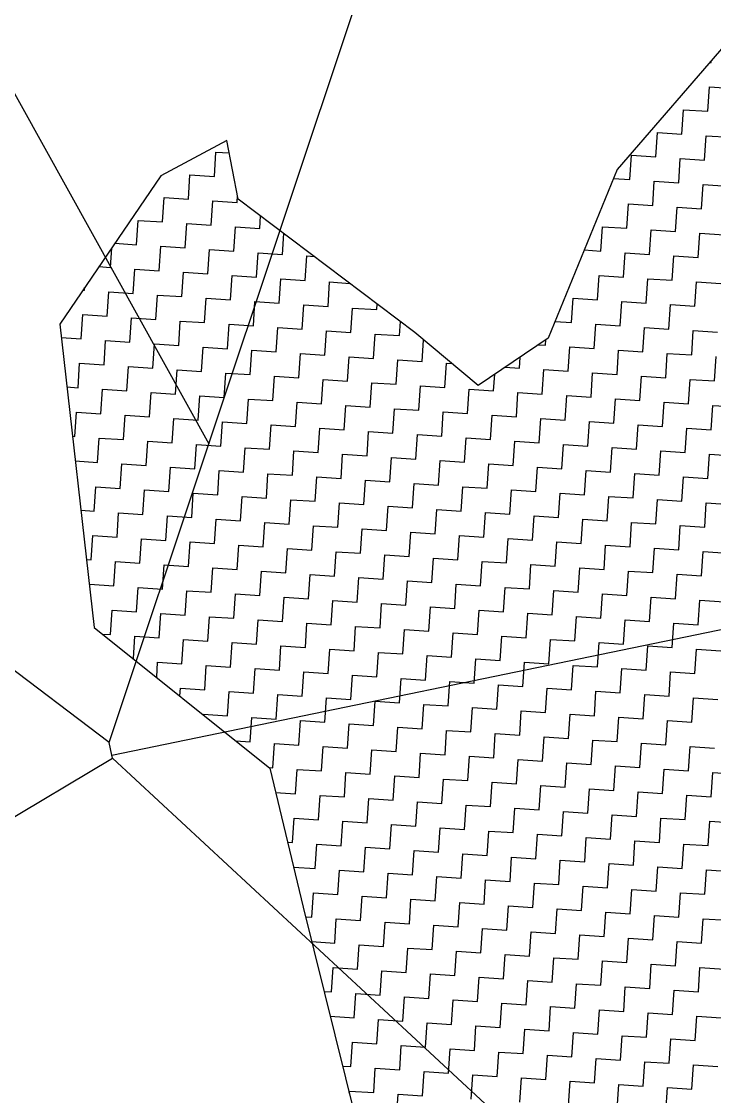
# Model space of a CAD drawing. Header units: metres. Extents: x 286068 to 287358, y 2005630 to 2007098.
# Drawn here: x 286857.2 to 286949.5, y 2006240.5 to 2006383.6 of the extents above; entities that cross this region are included whole.
import ezdxf

# ---------------------------------------------------------------- set-up
doc = ezdxf.new("R2010")
doc.units = ezdxf.units.M
doc.layers.add('POLY_HATCH', color=12, linetype='Continuous')
doc.layers.add('POLY_PARCEL', color=6, linetype='Continuous')

msp = doc.modelspace()

# ---------------------------------------------------------------- linework, layer by layer
at = {"layer": 'POLY_HATCH'}
for p, q in [((286951.58, 2006381.27), (286936.53, 2006363.85)), ((286884.58, 2006367.71), (286875.78, 2006363.03)), ((286886.09, 2006359.92), (286884.58, 2006367.71)), ((286875.78, 2006363.03), (286862.32, 2006343.3)), ((286936.53, 2006363.85), (286927.35, 2006341.41)), ((286909.6, 2006342.18), (286886.09, 2006359.92)), ((286862.32, 2006343.3), (286866.93, 2006302.95)), ((286918.03, 2006335.15), (286909.6, 2006342.18)), ((286927.35, 2006341.41), (286918.03, 2006335.15)), ((286866.93, 2006302.95), (286890.28, 2006284.24)), ((286890.28, 2006284.24), (286894.72, 2006265.75)), ((286894.72, 2006265.75), (286904.3, 2006227.1))]:
    msp.add_line(p, q, dxfattribs=at)
at = {"layer": 'POLY_HATCH', "linetype": 'Continuous'}
for p, q in [((286948.84, 2006378.1), (286949.03, 2006378.09)), ((286949.03, 2006378.09), (286949.05, 2006378.34)), ((286948.6, 2006371.61), (286948.82, 2006374.85)), ((286948.82, 2006374.85), (286952.06, 2006374.63)), ((286945.15, 2006368.58), (286945.36, 2006371.82)), ((286945.36, 2006371.82), (286948.6, 2006371.61)), ((286941.69, 2006365.55), (286941.9, 2006368.79)), ((286941.9, 2006368.79), (286945.15, 2006368.58)), ((286948.17, 2006365.12), (286948.39, 2006368.36)), ((286948.39, 2006368.36), (286951.63, 2006368.15)), ((286882.91, 2006362.94), (286883.12, 2006366.18)), ((286883.12, 2006366.18), (286884.9, 2006366.07)), ((286938.23, 2006362.53), (286938.45, 2006365.77)), ((286938.45, 2006365.77), (286941.69, 2006365.55)), ((286944.72, 2006362.09), (286944.93, 2006365.34)), ((286944.93, 2006365.34), (286948.17, 2006365.12)), ((286876.41, 2006363.37), (286876.42, 2006363.37)), ((286876.42, 2006363.37), (286876.42, 2006363.38)), ((286879.45, 2006359.92), (286879.66, 2006363.16)), ((286879.66, 2006363.16), (286882.91, 2006362.94)), ((286936.05, 2006362.67), (286938.23, 2006362.53)), ((286941.26, 2006359.07), (286941.47, 2006362.31)), ((286941.47, 2006362.31), (286944.72, 2006362.09)), ((286947.74, 2006358.64), (286947.96, 2006361.88)), ((286947.96, 2006361.88), (286951.2, 2006361.66)), ((286875.99, 2006356.89), (286876.21, 2006360.13)), ((286876.21, 2006360.13), (286879.45, 2006359.92)), ((286885.93, 2006359.48), (286885.99, 2006360.42)), ((286882.47, 2006356.46), (286882.69, 2006359.7)), ((286882.69, 2006359.7), (286885.93, 2006359.48)), ((286934.75, 2006359.5), (286934.77, 2006359.5)), ((286934.77, 2006359.5), (286934.78, 2006359.57)), ((286937.8, 2006356.04), (286938.02, 2006359.28)), ((286938.02, 2006359.28), (286941.26, 2006359.07)), ((286944.28, 2006355.61), (286944.5, 2006358.85)), ((286944.5, 2006358.85), (286947.74, 2006358.64)), ((286872.53, 2006353.86), (286872.75, 2006357.1)), ((286872.75, 2006357.1), (286875.99, 2006356.89)), ((286888.96, 2006356.03), (286889.07, 2006357.68)), ((286879.02, 2006353.43), (286879.23, 2006356.67)), ((286879.23, 2006356.67), (286882.47, 2006356.46)), ((286885.5, 2006353), (286885.72, 2006356.24)), ((286885.72, 2006356.24), (286888.96, 2006356.03)), ((286934.34, 2006353.01), (286934.56, 2006356.26)), ((286934.56, 2006356.26), (286937.8, 2006356.04)), ((286940.83, 2006352.58), (286941.04, 2006355.83)), ((286941.04, 2006355.83), (286944.28, 2006355.61)), ((286891.99, 2006352.57), (286892.17, 2006355.34)), ((286947.31, 2006352.15), (286947.53, 2006355.4)), ((286947.53, 2006355.4), (286950.77, 2006355.18)), ((286869.08, 2006350.84), (286869.25, 2006353.46)), ((286869.65, 2006354.05), (286872.53, 2006353.86)), ((286875.56, 2006350.4), (286875.78, 2006353.65)), ((286875.78, 2006353.65), (286879.02, 2006353.43)), ((286882.04, 2006349.97), (286882.26, 2006353.22)), ((286882.26, 2006353.22), (286885.5, 2006353)), ((286932.16, 2006353.16), (286934.34, 2006353.01)), ((286937.37, 2006349.56), (286937.59, 2006352.8)), ((286937.59, 2006352.8), (286940.83, 2006352.58)), ((286888.53, 2006349.54), (286888.74, 2006352.79)), ((286888.74, 2006352.79), (286891.99, 2006352.57)), ((286895.01, 2006349.11), (286895.23, 2006352.36)), ((286895.23, 2006352.36), (286896.2, 2006352.29)), ((286943.85, 2006349.13), (286944.07, 2006352.37)), ((286944.07, 2006352.37), (286947.31, 2006352.15)), ((286867.53, 2006350.94), (286869.08, 2006350.84)), ((286872.1, 2006347.38), (286872.32, 2006350.62)), ((286872.32, 2006350.62), (286875.56, 2006350.4)), ((286878.59, 2006346.95), (286878.8, 2006350.19)), ((286878.8, 2006350.19), (286882.04, 2006349.97)), ((286930.86, 2006349.99), (286930.89, 2006349.99)), ((286930.89, 2006349.99), (286930.89, 2006350.07)), ((286885.07, 2006346.52), (286885.29, 2006349.76)), ((286885.29, 2006349.76), (286888.53, 2006349.54)), ((286891.55, 2006346.09), (286891.77, 2006349.33)), ((286891.77, 2006349.33), (286895.01, 2006349.11)), ((286898.04, 2006345.66), (286898.25, 2006348.9)), ((286898.25, 2006348.9), (286900.94, 2006348.72)), ((286933.91, 2006346.53), (286934.13, 2006349.77)), ((286934.13, 2006349.77), (286937.37, 2006349.56)), ((286940.4, 2006346.1), (286940.61, 2006349.34)), ((286940.61, 2006349.34), (286943.85, 2006349.13)), ((286946.88, 2006345.67), (286947.1, 2006348.91)), ((286947.1, 2006348.91), (286950.34, 2006348.7)), ((286865.41, 2006347.82), (286865.62, 2006347.81)), ((286865.62, 2006347.81), (286865.64, 2006348.17)), ((286868.65, 2006344.35), (286868.86, 2006347.59)), ((286868.86, 2006347.59), (286872.1, 2006347.38)), ((286875.13, 2006343.92), (286875.35, 2006347.16)), ((286875.35, 2006347.16), (286878.59, 2006346.95)), ((286881.61, 2006343.49), (286881.83, 2006346.73)), ((286881.83, 2006346.73), (286885.07, 2006346.52)), ((286888.1, 2006343.06), (286888.31, 2006346.3)), ((286888.31, 2006346.3), (286891.55, 2006346.09)), ((286894.58, 2006342.63), (286894.8, 2006345.87)), ((286894.8, 2006345.87), (286898.04, 2006345.66)), ((286904.52, 2006345.23), (286904.57, 2006345.98)), ((286930.46, 2006343.5), (286930.67, 2006346.75)), ((286930.67, 2006346.75), (286933.91, 2006346.53)), ((286936.94, 2006343.07), (286937.16, 2006346.32)), ((286937.16, 2006346.32), (286940.4, 2006346.1)), ((286943.42, 2006342.64), (286943.64, 2006345.89)), ((286943.64, 2006345.89), (286946.88, 2006345.67)), ((286865.19, 2006341.33), (286865.4, 2006344.57)), ((286865.4, 2006344.57), (286868.65, 2006344.35)), ((286901.06, 2006342.2), (286901.28, 2006345.44)), ((286901.28, 2006345.44), (286904.52, 2006345.23)), ((286871.67, 2006340.89), (286871.89, 2006344.14)), ((286871.89, 2006344.14), (286875.13, 2006343.92)), ((286878.16, 2006340.46), (286878.37, 2006343.71)), ((286878.37, 2006343.71), (286881.61, 2006343.49)), ((286884.64, 2006340.03), (286884.86, 2006343.28)), ((286884.86, 2006343.28), (286888.1, 2006343.06)), ((286891.12, 2006339.6), (286891.34, 2006342.85)), ((286891.34, 2006342.85), (286894.58, 2006342.63)), ((286907.55, 2006341.77), (286907.67, 2006343.64)), ((286928.27, 2006343.65), (286930.46, 2006343.5)), ((286933.48, 2006340.05), (286933.7, 2006343.29)), ((286933.7, 2006343.29), (286936.94, 2006343.07)), ((286939.97, 2006339.62), (286940.18, 2006342.86)), ((286940.18, 2006342.86), (286943.42, 2006342.64)), ((286862.53, 2006341.5), (286865.19, 2006341.33)), ((286897.61, 2006339.17), (286897.82, 2006342.41)), ((286897.82, 2006342.41), (286901.06, 2006342.2)), ((286904.09, 2006338.74), (286904.31, 2006341.98)), ((286904.31, 2006341.98), (286907.55, 2006341.77)), ((286946.45, 2006339.19), (286946.67, 2006342.43)), ((286946.67, 2006342.43), (286949.91, 2006342.21)), ((286868.22, 2006337.87), (286868.43, 2006341.11)), ((286868.43, 2006341.11), (286871.67, 2006340.89)), ((286874.7, 2006337.44), (286874.92, 2006340.68)), ((286874.92, 2006340.68), (286878.16, 2006340.46)), ((286881.18, 2006337.01), (286881.4, 2006340.25)), ((286881.4, 2006340.25), (286884.64, 2006340.03)), ((286910.58, 2006338.31), (286910.77, 2006341.21)), ((286926.06, 2006340.54), (286927, 2006340.48)), ((286927, 2006340.48), (286927.05, 2006341.21)), ((286930.03, 2006337.02), (286930.24, 2006340.26)), ((286930.24, 2006340.26), (286933.48, 2006340.05)), ((286887.67, 2006336.58), (286887.88, 2006339.82)), ((286887.88, 2006339.82), (286891.12, 2006339.6)), ((286894.15, 2006336.15), (286894.37, 2006339.39)), ((286894.37, 2006339.39), (286897.61, 2006339.17)), ((286900.63, 2006335.72), (286900.85, 2006338.96)), ((286900.85, 2006338.96), (286904.09, 2006338.74)), ((286907.12, 2006335.29), (286907.33, 2006338.53)), ((286907.33, 2006338.53), (286910.58, 2006338.31)), ((286923.54, 2006337.45), (286923.64, 2006338.92)), ((286936.51, 2006336.59), (286936.73, 2006339.83)), ((286936.73, 2006339.83), (286939.97, 2006339.62)), ((286942.99, 2006336.16), (286943.21, 2006339.4)), ((286943.21, 2006339.4), (286946.45, 2006339.19)), ((286949.48, 2006335.73), (286949.69, 2006338.97)), ((286864.76, 2006334.84), (286864.97, 2006338.08)), ((286864.97, 2006338.08), (286868.22, 2006337.87)), ((286871.24, 2006334.41), (286871.46, 2006337.65)), ((286871.46, 2006337.65), (286874.7, 2006337.44)), ((286877.73, 2006333.98), (286877.94, 2006337.22)), ((286877.94, 2006337.22), (286881.18, 2006337.01)), ((286913.6, 2006334.86), (286913.82, 2006338.1)), ((286913.82, 2006338.1), (286914.56, 2006338.05)), ((286921.64, 2006337.58), (286923.54, 2006337.45)), ((286926.57, 2006333.99), (286926.78, 2006337.24)), ((286926.78, 2006337.24), (286930.03, 2006337.02)), ((286884.21, 2006333.55), (286884.43, 2006336.79)), ((286884.43, 2006336.79), (286887.67, 2006336.58)), ((286890.69, 2006333.12), (286890.91, 2006336.36)), ((286890.91, 2006336.36), (286894.15, 2006336.15)), ((286897.18, 2006332.69), (286897.39, 2006335.93)), ((286897.39, 2006335.93), (286900.63, 2006335.72)), ((286920.09, 2006334.42), (286920.23, 2006336.63)), ((286933.05, 2006333.56), (286933.27, 2006336.81)), ((286933.27, 2006336.81), (286936.51, 2006336.59)), ((286939.54, 2006333.13), (286939.75, 2006336.38)), ((286939.75, 2006336.38), (286942.99, 2006336.16)), ((286946.02, 2006332.7), (286946.24, 2006335.94)), ((286946.24, 2006335.94), (286949.48, 2006335.73)), ((286863.28, 2006334.94), (286864.76, 2006334.84)), ((286867.79, 2006331.38), (286868, 2006334.63)), ((286868, 2006334.63), (286871.24, 2006334.41)), ((286903.66, 2006332.26), (286903.88, 2006335.5)), ((286903.88, 2006335.5), (286907.12, 2006335.29)), ((286910.14, 2006331.83), (286910.36, 2006335.07)), ((286910.36, 2006335.07), (286913.6, 2006334.86)), ((286916.63, 2006331.4), (286916.84, 2006334.64)), ((286916.84, 2006334.64), (286920.09, 2006334.42)), ((286923.11, 2006330.97), (286923.33, 2006334.21)), ((286923.33, 2006334.21), (286926.57, 2006333.99)), ((286874.27, 2006330.95), (286874.48, 2006334.2)), ((286874.48, 2006334.2), (286877.73, 2006333.98)), ((286880.75, 2006330.52), (286880.97, 2006333.77)), ((286880.97, 2006333.77), (286884.21, 2006333.55)), ((286887.24, 2006330.09), (286887.45, 2006333.33)), ((286887.45, 2006333.33), (286890.69, 2006333.12)), ((286893.72, 2006329.66), (286893.94, 2006332.9)), ((286893.94, 2006332.9), (286897.18, 2006332.69)), ((286929.6, 2006330.54), (286929.81, 2006333.78)), ((286929.81, 2006333.78), (286933.05, 2006333.56)), ((286936.08, 2006330.11), (286936.29, 2006333.35)), ((286936.29, 2006333.35), (286939.54, 2006333.13)), ((286942.56, 2006329.68), (286942.78, 2006332.92)), ((286942.78, 2006332.92), (286946.02, 2006332.7)), ((286864.33, 2006328.36), (286864.54, 2006331.6)), ((286864.54, 2006331.6), (286867.79, 2006331.38)), ((286900.2, 2006329.23), (286900.42, 2006332.47)), ((286900.42, 2006332.47), (286903.66, 2006332.26)), ((286906.69, 2006328.8), (286906.9, 2006332.04)), ((286906.9, 2006332.04), (286910.14, 2006331.83)), ((286913.17, 2006328.37), (286913.39, 2006331.61)), ((286913.39, 2006331.61), (286916.63, 2006331.4)), ((286949.05, 2006329.25), (286949.26, 2006332.49)), ((286949.26, 2006332.49), (286952.5, 2006332.27)), ((286870.81, 2006327.93), (286871.03, 2006331.17)), ((286871.03, 2006331.17), (286874.27, 2006330.95)), ((286877.3, 2006327.5), (286877.51, 2006330.74)), ((286877.51, 2006330.74), (286880.75, 2006330.52)), ((286883.78, 2006327.07), (286883.99, 2006330.31)), ((286883.99, 2006330.31), (286887.24, 2006330.09)), ((286919.66, 2006327.94), (286919.87, 2006331.18)), ((286919.87, 2006331.18), (286923.11, 2006330.97)), ((286926.14, 2006327.51), (286926.35, 2006330.75)), ((286926.35, 2006330.75), (286929.6, 2006330.54)), ((286932.62, 2006327.08), (286932.84, 2006330.32)), ((286932.84, 2006330.32), (286936.08, 2006330.11)), ((286890.26, 2006326.64), (286890.48, 2006329.88)), ((286890.48, 2006329.88), (286893.72, 2006329.66)), ((286896.75, 2006326.21), (286896.96, 2006329.45)), ((286896.96, 2006329.45), (286900.2, 2006329.23)), ((286903.23, 2006325.78), (286903.45, 2006329.02)), ((286903.45, 2006329.02), (286906.69, 2006328.8)), ((286909.71, 2006325.34), (286909.93, 2006328.59)), ((286909.93, 2006328.59), (286913.17, 2006328.37)), ((286939.11, 2006326.65), (286939.32, 2006329.89)), ((286939.32, 2006329.89), (286942.56, 2006329.68)), ((286945.59, 2006326.22), (286945.8, 2006329.46)), ((286945.8, 2006329.46), (286949.05, 2006329.25)), ((286864.03, 2006328.38), (286864.33, 2006328.36)), ((286867.36, 2006324.9), (286867.57, 2006328.14)), ((286867.57, 2006328.14), (286870.81, 2006327.93)), ((286873.84, 2006324.47), (286874.05, 2006327.71)), ((286874.05, 2006327.71), (286877.3, 2006327.5)), ((286880.32, 2006324.04), (286880.54, 2006327.28)), ((286880.54, 2006327.28), (286883.78, 2006327.07)), ((286916.2, 2006324.91), (286916.41, 2006328.16)), ((286916.41, 2006328.16), (286919.66, 2006327.94)), ((286922.68, 2006324.48), (286922.9, 2006327.73)), ((286922.9, 2006327.73), (286926.14, 2006327.51)), ((286929.17, 2006324.05), (286929.38, 2006327.3)), ((286929.38, 2006327.3), (286932.62, 2006327.08)), ((286886.81, 2006323.61), (286887.02, 2006326.85)), ((286887.02, 2006326.85), (286890.26, 2006326.64)), ((286893.29, 2006323.18), (286893.51, 2006326.42)), ((286893.51, 2006326.42), (286896.75, 2006326.21)), ((286899.77, 2006322.75), (286899.99, 2006325.99)), ((286899.99, 2006325.99), (286903.23, 2006325.78)), ((286935.65, 2006323.62), (286935.86, 2006326.87)), ((286935.86, 2006326.87), (286939.11, 2006326.65)), ((286942.13, 2006323.19), (286942.35, 2006326.43)), ((286942.35, 2006326.43), (286945.59, 2006326.22)), ((286948.62, 2006322.76), (286948.83, 2006326)), ((286948.83, 2006326), (286952.07, 2006325.79)), ((286864.4, 2006325.1), (286867.36, 2006324.9)), ((286870.38, 2006321.44), (286870.6, 2006324.69)), ((286870.6, 2006324.69), (286873.84, 2006324.47)), ((286876.87, 2006321.01), (286877.08, 2006324.26)), ((286877.08, 2006324.26), (286880.32, 2006324.04)), ((286906.26, 2006322.32), (286906.47, 2006325.56)), ((286906.47, 2006325.56), (286909.71, 2006325.34)), ((286912.74, 2006321.89), (286912.96, 2006325.13)), ((286912.96, 2006325.13), (286916.2, 2006324.91)), ((286919.22, 2006321.46), (286919.44, 2006324.7)), ((286919.44, 2006324.7), (286922.68, 2006324.48)), ((286925.71, 2006321.03), (286925.92, 2006324.27)), ((286925.92, 2006324.27), (286929.17, 2006324.05)), ((286883.35, 2006320.58), (286883.56, 2006323.82)), ((286883.56, 2006323.82), (286886.81, 2006323.61)), ((286889.83, 2006320.15), (286890.05, 2006323.39)), ((286890.05, 2006323.39), (286893.29, 2006323.18)), ((286896.32, 2006319.72), (286896.53, 2006322.96)), ((286896.53, 2006322.96), (286899.77, 2006322.75)), ((286932.19, 2006320.6), (286932.41, 2006323.84)), ((286932.41, 2006323.84), (286935.65, 2006323.62)), ((286938.68, 2006320.17), (286938.89, 2006323.41)), ((286938.89, 2006323.41), (286942.13, 2006323.19)), ((286945.16, 2006319.74), (286945.37, 2006322.98)), ((286945.37, 2006322.98), (286948.62, 2006322.76)), ((286866.93, 2006318.42), (286867.14, 2006321.66)), ((286867.14, 2006321.66), (286870.38, 2006321.44)), ((286902.8, 2006319.29), (286903.02, 2006322.53)), ((286903.02, 2006322.53), (286906.26, 2006322.32)), ((286909.28, 2006318.86), (286909.5, 2006322.1)), ((286909.5, 2006322.1), (286912.74, 2006321.89)), ((286915.77, 2006318.43), (286915.98, 2006321.67)), ((286915.98, 2006321.67), (286919.22, 2006321.46)), ((286873.41, 2006317.99), (286873.62, 2006321.23)), ((286873.62, 2006321.23), (286876.87, 2006321.01)), ((286879.89, 2006317.56), (286880.11, 2006320.8)), ((286880.11, 2006320.8), (286883.35, 2006320.58)), ((286886.38, 2006317.13), (286886.59, 2006320.37)), ((286886.59, 2006320.37), (286889.83, 2006320.15)), ((286892.86, 2006316.7), (286893.07, 2006319.94)), ((286893.07, 2006319.94), (286896.32, 2006319.72)), ((286922.25, 2006318), (286922.47, 2006321.24)), ((286922.47, 2006321.24), (286925.71, 2006321.03)), ((286928.74, 2006317.57), (286928.95, 2006320.81)), ((286928.95, 2006320.81), (286932.19, 2006320.6)), ((286935.22, 2006317.14), (286935.43, 2006320.38)), ((286935.43, 2006320.38), (286938.68, 2006320.17)), ((286941.7, 2006316.71), (286941.92, 2006319.95)), ((286941.92, 2006319.95), (286945.16, 2006319.74)), ((286865.15, 2006318.53), (286866.93, 2006318.42)), ((286899.34, 2006316.27), (286899.56, 2006319.51)), ((286899.56, 2006319.51), (286902.8, 2006319.29)), ((286905.83, 2006315.83), (286906.04, 2006319.08)), ((286906.04, 2006319.08), (286909.28, 2006318.86)), ((286912.31, 2006315.4), (286912.53, 2006318.65)), ((286912.53, 2006318.65), (286915.77, 2006318.43)), ((286948.19, 2006316.28), (286948.4, 2006319.52)), ((286948.4, 2006319.52), (286951.64, 2006319.31)), ((286869.95, 2006314.96), (286870.17, 2006318.2)), ((286870.17, 2006318.2), (286873.41, 2006317.99)), ((286876.44, 2006314.53), (286876.65, 2006317.77)), ((286876.65, 2006317.77), (286879.89, 2006317.56)), ((286882.92, 2006314.1), (286883.13, 2006317.34)), ((286883.13, 2006317.34), (286886.38, 2006317.13)), ((286918.79, 2006314.97), (286919.01, 2006318.22)), ((286919.01, 2006318.22), (286922.25, 2006318)), ((286925.28, 2006314.54), (286925.49, 2006317.79)), ((286925.49, 2006317.79), (286928.74, 2006317.57)), ((286931.76, 2006314.11), (286931.98, 2006317.35)), ((286931.98, 2006317.35), (286935.22, 2006317.14)), ((286889.4, 2006313.67), (286889.62, 2006316.91)), ((286889.62, 2006316.91), (286892.86, 2006316.7)), ((286895.89, 2006313.24), (286896.1, 2006316.48)), ((286896.1, 2006316.48), (286899.34, 2006316.27)), ((286902.37, 2006312.81), (286902.59, 2006316.05)), ((286902.59, 2006316.05), (286905.83, 2006315.83)), ((286908.85, 2006312.38), (286909.07, 2006315.62)), ((286909.07, 2006315.62), (286912.31, 2006315.4)), ((286938.25, 2006313.68), (286938.46, 2006316.92)), ((286938.46, 2006316.92), (286941.7, 2006316.71)), ((286944.73, 2006313.25), (286944.94, 2006316.49)), ((286944.94, 2006316.49), (286948.19, 2006316.28)), ((286866.49, 2006311.93), (286866.71, 2006315.18)), ((286866.71, 2006315.18), (286869.95, 2006314.96)), ((286872.98, 2006311.5), (286873.19, 2006314.74)), ((286873.19, 2006314.74), (286876.44, 2006314.53)), ((286879.46, 2006311.07), (286879.68, 2006314.31)), ((286879.68, 2006314.31), (286882.92, 2006314.1)), ((286915.34, 2006311.95), (286915.55, 2006315.19)), ((286915.55, 2006315.19), (286918.79, 2006314.97)), ((286921.82, 2006311.52), (286922.04, 2006314.76)), ((286922.04, 2006314.76), (286925.28, 2006314.54)), ((286928.3, 2006311.09), (286928.52, 2006314.33)), ((286928.52, 2006314.33), (286931.76, 2006314.11)), ((286885.95, 2006310.64), (286886.16, 2006313.88)), ((286886.16, 2006313.88), (286889.4, 2006313.67)), ((286892.43, 2006310.21), (286892.64, 2006313.45)), ((286892.64, 2006313.45), (286895.89, 2006313.24)), ((286898.91, 2006309.78), (286899.13, 2006313.02)), ((286899.13, 2006313.02), (286902.37, 2006312.81)), ((286934.79, 2006310.66), (286935, 2006313.9)), ((286935, 2006313.9), (286938.25, 2006313.68)), ((286941.27, 2006310.23), (286941.49, 2006313.47)), ((286941.49, 2006313.47), (286944.73, 2006313.25)), ((286947.76, 2006309.8), (286947.97, 2006313.04)), ((286947.97, 2006313.04), (286951.21, 2006312.82)), ((286865.9, 2006311.97), (286866.49, 2006311.93)), ((286869.52, 2006308.48), (286869.74, 2006311.72)), ((286869.74, 2006311.72), (286872.98, 2006311.5)), ((286905.4, 2006309.35), (286905.61, 2006312.59)), ((286905.61, 2006312.59), (286908.85, 2006312.38)), ((286911.88, 2006308.92), (286912.1, 2006312.16)), ((286912.1, 2006312.16), (286915.34, 2006311.95)), ((286918.36, 2006308.49), (286918.58, 2006311.73)), ((286918.58, 2006311.73), (286921.82, 2006311.52)), ((286876, 2006308.05), (286876.22, 2006311.29)), ((286876.22, 2006311.29), (286879.46, 2006311.07)), ((286882.49, 2006307.62), (286882.7, 2006310.86)), ((286882.7, 2006310.86), (286885.95, 2006310.64)), ((286888.97, 2006307.19), (286889.19, 2006310.43)), ((286889.19, 2006310.43), (286892.43, 2006310.21)), ((286895.46, 2006306.75), (286895.67, 2006310)), ((286895.67, 2006310), (286898.91, 2006309.78)), ((286924.85, 2006308.06), (286925.06, 2006311.3)), ((286925.06, 2006311.3), (286928.3, 2006311.09)), ((286931.33, 2006307.63), (286931.55, 2006310.87)), ((286931.55, 2006310.87), (286934.79, 2006310.66)), ((286937.81, 2006307.2), (286938.03, 2006310.44)), ((286938.03, 2006310.44), (286941.27, 2006310.23)), ((286944.3, 2006306.77), (286944.51, 2006310.01)), ((286944.51, 2006310.01), (286947.76, 2006309.8)), ((286866.28, 2006308.69), (286869.52, 2006308.48)), ((286866.28, 2006308.67), (286866.28, 2006308.69)), ((286901.94, 2006306.32), (286902.15, 2006309.57)), ((286902.15, 2006309.57), (286905.4, 2006309.35)), ((286908.42, 2006305.89), (286908.64, 2006309.14)), ((286908.64, 2006309.14), (286911.88, 2006308.92)), ((286914.91, 2006305.46), (286915.12, 2006308.71)), ((286915.12, 2006308.71), (286918.36, 2006308.49)), ((286872.55, 2006305.02), (286872.76, 2006308.26)), ((286872.76, 2006308.26), (286876, 2006308.05)), ((286879.03, 2006304.59), (286879.25, 2006307.83)), ((286879.25, 2006307.83), (286882.49, 2006307.62)), ((286885.52, 2006304.16), (286885.73, 2006307.4)), ((286885.73, 2006307.4), (286888.97, 2006307.19)), ((286921.39, 2006305.03), (286921.61, 2006308.27)), ((286921.61, 2006308.27), (286924.85, 2006308.06)), ((286927.87, 2006304.6), (286928.09, 2006307.84)), ((286928.09, 2006307.84), (286931.33, 2006307.63)), ((286934.36, 2006304.17), (286934.57, 2006307.41)), ((286934.57, 2006307.41), (286937.81, 2006307.2)), ((286892, 2006303.73), (286892.21, 2006306.97)), ((286892.21, 2006306.97), (286895.46, 2006306.75)), ((286898.48, 2006303.3), (286898.7, 2006306.54)), ((286898.7, 2006306.54), (286901.94, 2006306.32)), ((286904.97, 2006302.87), (286905.18, 2006306.11)), ((286905.18, 2006306.11), (286908.42, 2006305.89)), ((286911.45, 2006302.44), (286911.67, 2006305.68)), ((286911.67, 2006305.68), (286914.91, 2006305.46)), ((286940.84, 2006303.74), (286941.06, 2006306.98)), ((286941.06, 2006306.98), (286944.3, 2006306.77)), ((286947.33, 2006303.31), (286947.54, 2006306.55)), ((286947.54, 2006306.55), (286950.78, 2006306.34)), ((286869.09, 2006301.99), (286869.31, 2006305.23)), ((286869.31, 2006305.23), (286872.55, 2006305.02)), ((286875.57, 2006301.56), (286875.79, 2006304.8)), ((286875.79, 2006304.8), (286879.03, 2006304.59)), ((286882.06, 2006301.13), (286882.27, 2006304.37)), ((286882.27, 2006304.37), (286885.52, 2006304.16)), ((286917.93, 2006302.01), (286918.15, 2006305.25)), ((286918.15, 2006305.25), (286921.39, 2006305.03)), ((286924.42, 2006301.58), (286924.63, 2006304.82)), ((286924.63, 2006304.82), (286927.87, 2006304.6)), ((286930.9, 2006301.15), (286931.12, 2006304.39)), ((286931.12, 2006304.39), (286934.36, 2006304.17)), ((286888.54, 2006300.7), (286888.76, 2006303.94)), ((286888.76, 2006303.94), (286892, 2006303.73)), ((286895.03, 2006300.27), (286895.24, 2006303.51)), ((286895.24, 2006303.51), (286898.48, 2006303.3)), ((286901.51, 2006299.84), (286901.72, 2006303.08)), ((286901.72, 2006303.08), (286904.97, 2006302.87)), ((286937.38, 2006300.72), (286937.6, 2006303.96)), ((286937.6, 2006303.96), (286940.84, 2006303.74)), ((286943.87, 2006300.28), (286944.08, 2006303.53)), ((286944.08, 2006303.53), (286947.33, 2006303.31)), ((286868.05, 2006302.06), (286869.09, 2006301.99)), ((286872.13, 2006298.79), (286872.33, 2006301.78)), ((286872.33, 2006301.78), (286875.57, 2006301.56)), ((286878.6, 2006298.11), (286878.82, 2006301.35)), ((286878.82, 2006301.35), (286882.06, 2006301.13)), ((286907.99, 2006299.41), (286908.21, 2006302.65)), ((286908.21, 2006302.65), (286911.45, 2006302.44)), ((286914.48, 2006298.98), (286914.69, 2006302.22)), ((286914.69, 2006302.22), (286917.93, 2006302.01)), ((286920.96, 2006298.55), (286921.18, 2006301.79)), ((286921.18, 2006301.79), (286924.42, 2006301.58)), ((286927.44, 2006298.12), (286927.66, 2006301.36)), ((286927.66, 2006301.36), (286930.9, 2006301.15)), ((286885.08, 2006297.67), (286885.3, 2006300.92)), ((286885.3, 2006300.92), (286888.54, 2006300.7)), ((286891.57, 2006297.24), (286891.78, 2006300.49)), ((286891.78, 2006300.49), (286895.03, 2006300.27)), ((286898.05, 2006296.81), (286898.27, 2006300.06)), ((286898.27, 2006300.06), (286901.51, 2006299.84)), ((286933.93, 2006297.69), (286934.14, 2006300.93)), ((286934.14, 2006300.93), (286937.38, 2006300.72)), ((286940.41, 2006297.26), (286940.63, 2006300.5)), ((286940.63, 2006300.5), (286943.87, 2006300.28)), ((286946.89, 2006296.83), (286947.11, 2006300.07)), ((286947.11, 2006300.07), (286950.35, 2006299.85)), ((286904.54, 2006296.38), (286904.75, 2006299.63)), ((286904.75, 2006299.63), (286907.99, 2006299.41)), ((286911.02, 2006295.95), (286911.23, 2006299.2)), ((286911.23, 2006299.2), (286914.48, 2006298.98)), ((286917.5, 2006295.52), (286917.72, 2006298.76)), ((286917.72, 2006298.76), (286920.96, 2006298.55)), ((286875.23, 2006296.31), (286875.36, 2006298.32)), ((286875.36, 2006298.32), (286878.6, 2006298.11)), ((286881.63, 2006294.65), (286881.84, 2006297.89)), ((286881.84, 2006297.89), (286885.08, 2006297.67)), ((286888.11, 2006294.22), (286888.33, 2006297.46)), ((286888.33, 2006297.46), (286891.57, 2006297.24)), ((286894.6, 2006293.79), (286894.81, 2006297.03)), ((286894.81, 2006297.03), (286898.05, 2006296.81)), ((286923.99, 2006295.09), (286924.2, 2006298.33)), ((286924.2, 2006298.33), (286927.44, 2006298.12)), ((286930.47, 2006294.66), (286930.69, 2006297.9)), ((286930.69, 2006297.9), (286933.93, 2006297.69)), ((286936.95, 2006294.23), (286937.17, 2006297.47)), ((286937.17, 2006297.47), (286940.41, 2006297.26)), ((286943.44, 2006293.8), (286943.65, 2006297.04)), ((286943.65, 2006297.04), (286946.89, 2006296.83)), ((286901.08, 2006293.36), (286901.29, 2006296.6)), ((286901.29, 2006296.6), (286904.54, 2006296.38)), ((286907.56, 2006292.93), (286907.78, 2006296.17)), ((286907.78, 2006296.17), (286911.02, 2006295.95)), ((286914.05, 2006292.5), (286914.26, 2006295.74)), ((286914.26, 2006295.74), (286917.5, 2006295.52)), ((286878.32, 2006293.83), (286878.39, 2006294.86)), ((286878.39, 2006294.86), (286881.63, 2006294.65)), ((286884.65, 2006291.19), (286884.87, 2006294.43)), ((286884.87, 2006294.43), (286888.11, 2006294.22)), ((286920.53, 2006292.07), (286920.74, 2006295.31)), ((286920.74, 2006295.31), (286923.99, 2006295.09)), ((286927.01, 2006291.64), (286927.23, 2006294.88)), ((286927.23, 2006294.88), (286930.47, 2006294.66)), ((286933.5, 2006291.2), (286933.71, 2006294.45)), ((286933.71, 2006294.45), (286936.95, 2006294.23)), ((286891.14, 2006290.76), (286891.35, 2006294)), ((286891.35, 2006294), (286894.6, 2006293.79)), ((286897.62, 2006290.33), (286897.84, 2006293.57)), ((286897.84, 2006293.57), (286901.08, 2006293.36)), ((286904.11, 2006289.9), (286904.32, 2006293.14)), ((286904.32, 2006293.14), (286907.56, 2006292.93)), ((286939.98, 2006290.77), (286940.2, 2006294.02)), ((286940.2, 2006294.02), (286943.44, 2006293.8)), ((286946.46, 2006290.34), (286946.68, 2006293.59)), ((286946.68, 2006293.59), (286949.92, 2006293.37)), ((286881.41, 2006291.41), (286884.65, 2006291.19)), ((286881.41, 2006291.35), (286881.41, 2006291.41)), ((286910.59, 2006289.47), (286910.8, 2006292.71)), ((286910.8, 2006292.71), (286914.05, 2006292.5)), ((286917.07, 2006289.04), (286917.29, 2006292.28)), ((286917.29, 2006292.28), (286920.53, 2006292.07)), ((286923.56, 2006288.61), (286923.77, 2006291.85)), ((286923.77, 2006291.85), (286927.01, 2006291.64)), ((286930.04, 2006288.18), (286930.26, 2006291.42)), ((286930.26, 2006291.42), (286933.5, 2006291.2)), ((286887.68, 2006287.73), (286887.9, 2006290.98)), ((286887.9, 2006290.98), (286891.14, 2006290.76)), ((286894.16, 2006287.3), (286894.38, 2006290.55)), ((286894.38, 2006290.55), (286897.62, 2006290.33)), ((286900.65, 2006286.87), (286900.86, 2006290.12)), ((286900.86, 2006290.12), (286904.11, 2006289.9)), ((286936.52, 2006287.75), (286936.74, 2006290.99)), ((286936.74, 2006290.99), (286939.98, 2006290.77)), ((286943.01, 2006287.32), (286943.22, 2006290.56)), ((286943.22, 2006290.56), (286946.46, 2006290.34)), ((286907.13, 2006286.44), (286907.35, 2006289.68)), ((286907.35, 2006289.68), (286910.59, 2006289.47)), ((286913.62, 2006286.01), (286913.83, 2006289.25)), ((286913.83, 2006289.25), (286917.07, 2006289.04)), ((286920.1, 2006285.58), (286920.31, 2006288.82)), ((286920.31, 2006288.82), (286923.56, 2006288.61)), ((286885.77, 2006287.86), (286887.68, 2006287.73)), ((286890.71, 2006284.28), (286890.92, 2006287.52)), ((286890.92, 2006287.52), (286894.16, 2006287.3)), ((286897.19, 2006283.85), (286897.41, 2006287.09)), ((286897.41, 2006287.09), (286900.65, 2006286.87)), ((286926.58, 2006285.15), (286926.8, 2006288.39)), ((286926.8, 2006288.39), (286930.04, 2006288.18)), ((286933.07, 2006284.72), (286933.28, 2006287.96)), ((286933.28, 2006287.96), (286936.52, 2006287.75)), ((286939.55, 2006284.29), (286939.77, 2006287.53)), ((286939.77, 2006287.53), (286943.01, 2006287.32)), ((286946.03, 2006283.86), (286946.25, 2006287.1)), ((286946.25, 2006287.1), (286949.49, 2006286.89)), ((286903.67, 2006283.42), (286903.89, 2006286.66)), ((286903.89, 2006286.66), (286907.13, 2006286.44)), ((286910.16, 2006282.99), (286910.37, 2006286.23)), ((286910.37, 2006286.23), (286913.62, 2006286.01)), ((286916.64, 2006282.56), (286916.86, 2006285.8)), ((286916.86, 2006285.8), (286920.1, 2006285.58)), ((286890.2, 2006284.31), (286890.71, 2006284.28)), ((286923.13, 2006282.13), (286923.34, 2006285.37)), ((286923.34, 2006285.37), (286926.58, 2006285.15)), ((286929.61, 2006281.69), (286929.82, 2006284.94)), ((286929.82, 2006284.94), (286933.07, 2006284.72)), ((286936.09, 2006281.26), (286936.31, 2006284.51)), ((286936.31, 2006284.51), (286939.55, 2006284.29)), ((286893.73, 2006280.82), (286893.95, 2006284.06)), ((286893.95, 2006284.06), (286897.19, 2006283.85)), ((286900.22, 2006280.39), (286900.43, 2006283.63)), ((286900.43, 2006283.63), (286903.67, 2006283.42)), ((286906.7, 2006279.96), (286906.92, 2006283.2)), ((286906.92, 2006283.2), (286910.16, 2006282.99)), ((286913.19, 2006279.53), (286913.4, 2006282.77)), ((286913.4, 2006282.77), (286916.64, 2006282.56)), ((286942.58, 2006280.83), (286942.79, 2006284.08)), ((286942.79, 2006284.08), (286946.03, 2006283.86)), ((286949.06, 2006280.4), (286949.28, 2006283.65)), ((286949.28, 2006283.65), (286952.52, 2006283.43)), ((286919.67, 2006279.1), (286919.88, 2006282.34)), ((286919.88, 2006282.34), (286923.13, 2006282.13)), ((286926.15, 2006278.67), (286926.37, 2006281.91)), ((286926.37, 2006281.91), (286929.61, 2006281.69)), ((286932.64, 2006278.24), (286932.85, 2006281.48)), ((286932.85, 2006281.48), (286936.09, 2006281.26)), ((286891.06, 2006281), (286893.73, 2006280.82)), ((286896.76, 2006277.36), (286896.98, 2006280.6)), ((286896.98, 2006280.6), (286900.22, 2006280.39)), ((286903.24, 2006276.93), (286903.46, 2006280.17)), ((286903.46, 2006280.17), (286906.7, 2006279.96)), ((286939.12, 2006277.81), (286939.34, 2006281.05)), ((286939.34, 2006281.05), (286942.58, 2006280.83)), ((286945.6, 2006277.38), (286945.82, 2006280.62)), ((286945.82, 2006280.62), (286949.06, 2006280.4)), ((286909.73, 2006276.5), (286909.94, 2006279.74)), ((286909.94, 2006279.74), (286913.19, 2006279.53)), ((286916.21, 2006276.07), (286916.43, 2006279.31)), ((286916.43, 2006279.31), (286919.67, 2006279.1)), ((286922.7, 2006275.64), (286922.91, 2006278.88)), ((286922.91, 2006278.88), (286926.15, 2006278.67)), ((286929.18, 2006275.21), (286929.39, 2006278.45)), ((286929.39, 2006278.45), (286932.64, 2006278.24)), ((286893.3, 2006274.34), (286893.52, 2006277.58)), ((286893.52, 2006277.58), (286896.76, 2006277.36)), ((286899.79, 2006273.91), (286900, 2006277.15)), ((286900, 2006277.15), (286903.24, 2006276.93)), ((286935.66, 2006274.78), (286935.88, 2006278.02)), ((286935.88, 2006278.02), (286939.12, 2006277.81)), ((286942.15, 2006274.35), (286942.36, 2006277.59)), ((286942.36, 2006277.59), (286945.6, 2006277.38)), ((286948.63, 2006273.92), (286948.85, 2006277.16)), ((286948.85, 2006277.16), (286952.09, 2006276.95)), ((286906.27, 2006273.48), (286906.49, 2006276.72)), ((286906.49, 2006276.72), (286909.73, 2006276.5)), ((286912.75, 2006273.05), (286912.97, 2006276.29)), ((286912.97, 2006276.29), (286916.21, 2006276.07)), ((286919.24, 2006272.61), (286919.45, 2006275.86)), ((286919.45, 2006275.86), (286922.7, 2006275.64)), ((286892.65, 2006274.38), (286893.3, 2006274.34)), ((286925.72, 2006272.18), (286925.94, 2006275.43)), ((286925.94, 2006275.43), (286929.18, 2006275.21)), ((286932.21, 2006271.75), (286932.42, 2006275)), ((286932.42, 2006275), (286935.66, 2006274.78)), ((286938.69, 2006271.32), (286938.9, 2006274.57)), ((286938.9, 2006274.57), (286942.15, 2006274.35)), ((286896.33, 2006270.88), (286896.55, 2006274.12)), ((286896.55, 2006274.12), (286899.79, 2006273.91)), ((286902.81, 2006270.45), (286903.03, 2006273.69)), ((286903.03, 2006273.69), (286906.27, 2006273.48)), ((286909.3, 2006270.02), (286909.51, 2006273.26)), ((286909.51, 2006273.26), (286912.75, 2006273.05)), ((286915.78, 2006269.59), (286916, 2006272.83)), ((286916, 2006272.83), (286919.24, 2006272.61)), ((286945.17, 2006270.89), (286945.39, 2006274.13)), ((286945.39, 2006274.13), (286948.63, 2006273.92)), ((286922.27, 2006269.16), (286922.48, 2006272.4)), ((286922.48, 2006272.4), (286925.72, 2006272.18)), ((286928.75, 2006268.73), (286928.96, 2006271.97)), ((286928.96, 2006271.97), (286932.21, 2006271.75)), ((286935.23, 2006268.3), (286935.45, 2006271.54)), ((286935.45, 2006271.54), (286938.69, 2006271.32)), ((286893.44, 2006271.07), (286896.33, 2006270.88)), ((286899.36, 2006267.42), (286899.57, 2006270.66)), ((286899.57, 2006270.66), (286902.81, 2006270.45)), ((286905.84, 2006266.99), (286906.06, 2006270.23)), ((286906.06, 2006270.23), (286909.3, 2006270.02)), ((286941.72, 2006267.87), (286941.93, 2006271.11)), ((286941.93, 2006271.11), (286945.17, 2006270.89)), ((286948.2, 2006267.44), (286948.41, 2006270.68)), ((286948.41, 2006270.68), (286951.66, 2006270.46)), ((286912.32, 2006266.56), (286912.54, 2006269.8)), ((286912.54, 2006269.8), (286915.78, 2006269.59)), ((286918.81, 2006266.13), (286919.02, 2006269.37)), ((286919.02, 2006269.37), (286922.27, 2006269.16)), ((286925.29, 2006265.7), (286925.51, 2006268.94)), ((286925.51, 2006268.94), (286928.75, 2006268.73)), ((286931.78, 2006265.27), (286931.99, 2006268.51)), ((286931.99, 2006268.51), (286935.23, 2006268.3)), ((286895.9, 2006264.4), (286896.12, 2006267.64)), ((286896.12, 2006267.64), (286899.36, 2006267.42)), ((286902.38, 2006263.97), (286902.6, 2006267.21)), ((286902.6, 2006267.21), (286905.84, 2006266.99)), ((286938.26, 2006264.84), (286938.47, 2006268.08)), ((286938.47, 2006268.08), (286941.72, 2006267.87)), ((286944.74, 2006264.41), (286944.96, 2006267.65)), ((286944.96, 2006267.65), (286948.2, 2006267.44)), ((286908.87, 2006263.53), (286909.08, 2006266.78)), ((286909.08, 2006266.78), (286912.32, 2006266.56)), ((286915.35, 2006263.1), (286915.57, 2006266.35)), ((286915.57, 2006266.35), (286918.81, 2006266.13)), ((286921.83, 2006262.67), (286922.05, 2006265.92)), ((286922.05, 2006265.92), (286925.29, 2006265.7)), ((286895.04, 2006264.45), (286895.9, 2006264.4)), ((286898.93, 2006260.94), (286899.14, 2006264.18)), ((286899.14, 2006264.18), (286902.38, 2006263.97)), ((286928.32, 2006262.24), (286928.53, 2006265.49)), ((286928.53, 2006265.49), (286931.78, 2006265.27)), ((286934.8, 2006261.81), (286935.02, 2006265.06)), ((286935.02, 2006265.06), (286938.26, 2006264.84)), ((286941.29, 2006261.38), (286941.5, 2006264.62)), ((286941.5, 2006264.62), (286944.74, 2006264.41)), ((286947.77, 2006260.95), (286947.98, 2006264.19)), ((286947.98, 2006264.19), (286951.23, 2006263.98)), ((286905.41, 2006260.51), (286905.63, 2006263.75)), ((286905.63, 2006263.75), (286908.87, 2006263.53)), ((286911.89, 2006260.08), (286912.11, 2006263.32)), ((286912.11, 2006263.32), (286915.35, 2006263.1)), ((286918.38, 2006259.65), (286918.59, 2006262.89)), ((286918.59, 2006262.89), (286921.83, 2006262.67)), ((286924.86, 2006259.22), (286925.08, 2006262.46)), ((286925.08, 2006262.46), (286928.32, 2006262.24)), ((286931.34, 2006258.79), (286931.56, 2006262.03)), ((286931.56, 2006262.03), (286934.8, 2006261.81)), ((286937.83, 2006258.36), (286938.04, 2006261.6)), ((286938.04, 2006261.6), (286941.29, 2006261.38)), ((286895.86, 2006261.14), (286898.93, 2006260.94)), ((286901.95, 2006257.48), (286902.17, 2006260.72)), ((286902.17, 2006260.72), (286905.41, 2006260.51)), ((286908.44, 2006257.05), (286908.65, 2006260.29)), ((286908.65, 2006260.29), (286911.89, 2006260.08)), ((286914.92, 2006256.62), (286915.14, 2006259.86)), ((286915.14, 2006259.86), (286918.38, 2006259.65)), ((286944.31, 2006257.93), (286944.53, 2006261.17)), ((286944.53, 2006261.17), (286947.77, 2006260.95)), ((286921.4, 2006256.19), (286921.62, 2006259.43)), ((286921.62, 2006259.43), (286924.86, 2006259.22)), ((286927.89, 2006255.76), (286928.1, 2006259)), ((286928.1, 2006259), (286931.34, 2006258.79)), ((286934.37, 2006255.33), (286934.59, 2006258.57)), ((286934.59, 2006258.57), (286937.83, 2006258.36)), ((286898.5, 2006254.46), (286898.71, 2006257.7)), ((286898.71, 2006257.7), (286901.95, 2006257.48)), ((286904.98, 2006254.02), (286905.2, 2006257.27)), ((286905.2, 2006257.27), (286908.44, 2006257.05)), ((286940.86, 2006254.9), (286941.07, 2006258.14)), ((286941.07, 2006258.14), (286944.31, 2006257.93)), ((286947.34, 2006254.47), (286947.55, 2006257.71)), ((286947.55, 2006257.71), (286950.8, 2006257.5)), ((286911.46, 2006253.59), (286911.68, 2006256.84)), ((286911.68, 2006256.84), (286914.92, 2006256.62)), ((286917.95, 2006253.16), (286918.16, 2006256.41)), ((286918.16, 2006256.41), (286921.4, 2006256.19)), ((286924.43, 2006252.73), (286924.65, 2006255.98)), ((286924.65, 2006255.98), (286927.89, 2006255.76)), ((286897.5, 2006254.52), (286898.5, 2006254.46)), ((286901.52, 2006251), (286901.74, 2006254.24)), ((286901.74, 2006254.24), (286904.98, 2006254.02)), ((286930.91, 2006252.3), (286931.13, 2006255.54)), ((286931.13, 2006255.54), (286934.37, 2006255.33)), ((286937.4, 2006251.87), (286937.61, 2006255.11)), ((286937.61, 2006255.11), (286940.86, 2006254.9)), ((286943.88, 2006251.44), (286944.1, 2006254.68)), ((286944.1, 2006254.68), (286947.34, 2006254.47)), ((286908.01, 2006250.57), (286908.22, 2006253.81)), ((286908.22, 2006253.81), (286911.46, 2006253.59)), ((286914.49, 2006250.14), (286914.71, 2006253.38)), ((286914.71, 2006253.38), (286917.95, 2006253.16)), ((286920.97, 2006249.71), (286921.19, 2006252.95)), ((286921.19, 2006252.95), (286924.43, 2006252.73)), ((286927.46, 2006249.28), (286927.67, 2006252.52)), ((286927.67, 2006252.52), (286930.91, 2006252.3)), ((286933.94, 2006248.85), (286934.16, 2006252.09)), ((286934.16, 2006252.09), (286937.4, 2006251.87)), ((286940.42, 2006248.42), (286940.64, 2006251.66)), ((286940.64, 2006251.66), (286943.88, 2006251.44)), ((286898.32, 2006251.21), (286901.52, 2006251)), ((286904.55, 2006247.54), (286904.76, 2006250.78)), ((286904.76, 2006250.78), (286908.01, 2006250.57)), ((286911.03, 2006247.11), (286911.25, 2006250.35)), ((286911.25, 2006250.35), (286914.49, 2006250.14)), ((286917.52, 2006246.68), (286917.73, 2006249.92)), ((286917.73, 2006249.92), (286920.97, 2006249.71)), ((286946.91, 2006247.99), (286947.12, 2006251.23)), ((286947.12, 2006251.23), (286950.37, 2006251.01)), ((286924, 2006246.25), (286924.22, 2006249.49)), ((286924.22, 2006249.49), (286927.46, 2006249.28)), ((286930.48, 2006245.82), (286930.7, 2006249.06)), ((286930.7, 2006249.06), (286933.94, 2006248.85)), ((286936.97, 2006245.39), (286937.18, 2006248.63)), ((286937.18, 2006248.63), (286940.42, 2006248.42)), ((286901.09, 2006244.51), (286901.31, 2006247.76)), ((286901.31, 2006247.76), (286904.55, 2006247.54)), ((286907.58, 2006244.08), (286907.79, 2006247.33)), ((286907.79, 2006247.33), (286911.03, 2006247.11)), ((286943.45, 2006244.96), (286943.67, 2006248.2)), ((286943.67, 2006248.2), (286946.91, 2006247.99)), ((286914.06, 2006243.65), (286914.28, 2006246.9)), ((286914.28, 2006246.9), (286917.52, 2006246.68)), ((286920.54, 2006243.22), (286920.76, 2006246.46)), ((286920.76, 2006246.46), (286924, 2006246.25)), ((286927.03, 2006242.79), (286927.24, 2006246.03)), ((286927.24, 2006246.03), (286930.48, 2006245.82)), ((286933.51, 2006242.36), (286933.73, 2006245.6)), ((286933.73, 2006245.6), (286936.97, 2006245.39)), ((286899.96, 2006244.59), (286901.09, 2006244.51)), ((286904.12, 2006241.06), (286904.33, 2006244.3)), ((286904.33, 2006244.3), (286907.58, 2006244.08)), ((286939.99, 2006241.93), (286940.21, 2006245.17)), ((286940.21, 2006245.17), (286943.45, 2006244.96)), ((286946.48, 2006241.5), (286946.69, 2006244.74)), ((286946.69, 2006244.74), (286949.94, 2006244.53)), ((286910.6, 2006240.63), (286910.82, 2006243.87)), ((286910.82, 2006243.87), (286914.06, 2006243.65)), ((286917.09, 2006240.2), (286917.3, 2006243.44)), ((286917.3, 2006243.44), (286920.54, 2006243.22)), ((286923.57, 2006239.77), (286923.79, 2006243.01)), ((286923.79, 2006243.01), (286927.03, 2006242.79)), ((286900.86, 2006240.98), (286900.88, 2006241.27)), ((286900.88, 2006241.27), (286904.12, 2006241.06)), ((286930.05, 2006239.34), (286930.27, 2006242.58)), ((286930.27, 2006242.58), (286933.51, 2006242.36)), ((286936.54, 2006238.91), (286936.75, 2006242.15)), ((286936.75, 2006242.15), (286939.99, 2006241.93)), ((286943.02, 2006238.47), (286943.24, 2006241.72)), ((286943.24, 2006241.72), (286946.48, 2006241.5)), ((286907.15, 2006237.6), (286907.36, 2006240.84)), ((286907.36, 2006240.84), (286910.6, 2006240.63))]:
    msp.add_line(p, q, dxfattribs=at)
at = {"layer": 'POLY_PARCEL'}
for p, q in [((286835.47, 2006411.48), (286882.18, 2006327.36)), ((286882.18, 2006327.36), (286905.88, 2006398.34)), ((286869.28, 2006285.97), (287201.12, 2006354.37)), ((286868.92, 2006287.65), (286882.18, 2006327.36)), ((286868.92, 2006287.65), (286851.3, 2006300.94)), ((286869.28, 2006285.97), (286868.92, 2006287.65)), ((286869.37, 2006285.54), (286869.28, 2006285.97)), ((286782.07, 2006233.68), (286869.37, 2006285.54)), ((286869.37, 2006285.54), (287051.99, 2006116.37))]:
    msp.add_line(p, q, dxfattribs=at)

doc.saveas('drawing.dxf')
